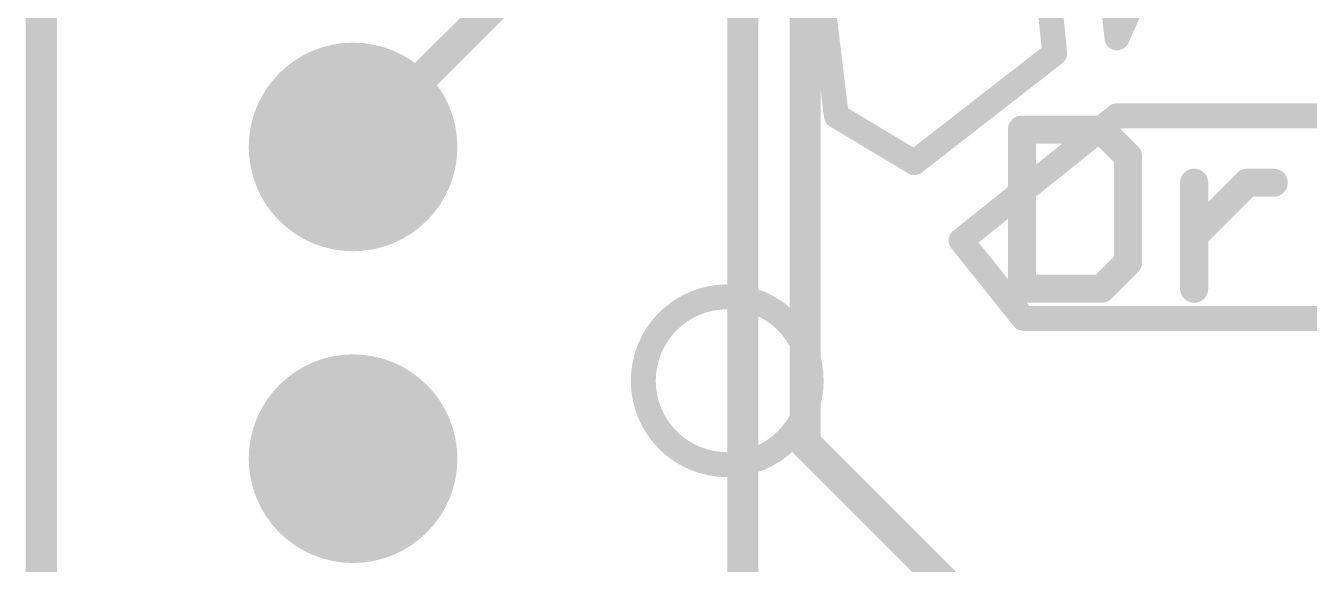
# Model space of a CAD drawing. Extents: x -3.5 to 25.7, y -2.5 to 53.5.
# Drawn here: x -0.13 to 10.33, y 16.92 to 21.31 of the extents above; entities that cross this region are included whole.
import ezdxf

# ---------------------------------------------------------------- set-up
doc = ezdxf.new("R2010")
doc.units = 0
for name, color, linetype in [('1', 12, 'CONTINUOUS'), ('16', 132, 'CONTINUOUS'), ('17', 110, 'CONTINUOUS'), ('20', 31, 'CONTINUOUS'), ('21', 41, 'CONTINUOUS'), ('22', 40, 'CONTINUOUS')]:
    doc.layers.add(name, color=color, linetype=linetype)

# ---------------------------------------------------------------- blocks, each defined once
blk = doc.blocks.new('ROUNDP')
at = {"const_width": 0.5}
blk.add_lwpolyline([(0, -0.25, 1), (0, 0.25, 1), (0, -0.25)], format="xyb", dxfattribs=at)

msp = doc.modelspace()

# ---------------------------------------------------------------- linework, layer by layer
at = {"layer": '1', "const_width": 0.254}
for points in [[(0, 53.34), (0, 0)], [(5.715, 6.985), (5.715, 35.56)], [(6.223, 17.907), (6.223, 35.306)], [(2.54, 20.32), (4.445, 22.225)], [(8.81, 15.32), (6.223, 17.907)]]:
    msp.add_lwpolyline(points, dxfattribs=at)
at = {"layer": '1', "const_width": 0.127}
for points in [[(2.4951, 20.3649, 1), (2.5849, 20.2751)], [(6.2679, 17.9519, 1), (6.1781, 17.8621)], [(6.1595, 17.907, 1), (6.2865, 17.907)]]:
    msp.add_lwpolyline(points, format="xyb", dxfattribs=at)
at = {"layer": '16', "const_width": 0.254}
msp.add_lwpolyline([(0, 53.34), (0, 0)], dxfattribs=at)
at = {"layer": '20', "const_width": 0.2032}
msp.add_lwpolyline([(0, 0), (0, 53.34)], dxfattribs=at)
at = {"layer": '21', "const_width": 0.1143}
for points in [[(7.9883, 20.518, 1), (7.9883, 20.4037)], [(8.0455, 20.4608, 1), (7.9312, 20.4608)], [(8.677, 20.5012, 1), (8.5961, 20.4204)], [(8.6366, 20.4037, 1), (8.6366, 20.518)], [(8.9098, 20.2447, 1), (8.7955, 20.2447)], [(8.8122, 20.2043, 1), (8.893, 20.2851)], [(9.4487, 20.0286, 1), (9.3344, 20.0286)], [(9.8237, 20.0858, 1), (9.8237, 19.9715)], [(9.8642, 19.9882, 1), (9.7833, 20.069)], [(10.0398, 19.9715, 1), (10.0398, 20.0858)], [(9.3512, 19.6369, 1), (9.432, 19.5561)], [(8.893, 19.34, 1), (8.8122, 19.4208)], [(8.7955, 19.3804, 1), (8.9098, 19.3804)], [(7.9883, 19.2215, 1), (7.9883, 19.1072)], [(8.5961, 19.2047, 1), (8.677, 19.1239)], [(8.6366, 19.1072, 1), (8.6366, 19.2215)], [(7.9312, 19.1643, 1), (8.0455, 19.1643)], [(9.3344, 19.1643, 1), (9.4487, 19.1643)]]:
    msp.add_lwpolyline(points, format="xyb", dxfattribs=at)
at = {"layer": '21', "const_width": 0.2286}
for points in [[(7.9883, 20.4608), (7.9883, 19.1643)], [(8.6366, 20.4608), (7.9883, 20.4608)], [(8.8526, 20.2447), (8.6366, 20.4608)], [(8.8526, 19.3804), (8.8526, 20.2447)], [(9.3916, 19.1643), (9.3916, 20.0286)], [(9.3916, 19.5965), (9.8237, 20.0286)], [(9.8237, 20.0286), (10.0398, 20.0286)], [(8.6366, 19.1643), (8.8526, 19.3804)], [(7.9883, 19.1643), (8.6366, 19.1643)]]:
    msp.add_lwpolyline(points, dxfattribs=at)
at = {"layer": '22', "const_width": 0.2032}
for points in [[(0, 48.26), (0, 15.24)], [(5.207, 30.988), (6.477, 20.574)], [(8.255, 21.082), (7.366, 29.972)], [(8.763, 21.209), (10.922, 26.035)], [(8.382, 24.638), (8.763, 21.209)], [(7.112, 20.193), (8.255, 21.082)], [(6.477, 20.574), (7.112, 20.193)], [(7.493, 19.558), (8.763, 20.574)], [(8.763, 20.574), (11.938, 20.574)], [(8.001, 18.923), (7.493, 19.558)], [(12.7, 18.923), (8.001, 18.923)]]:
    msp.add_lwpolyline(points, dxfattribs=at)
at = {"layer": '22'}
for points, const_width in [([(8.7166, 21.2297, 1), (8.8094, 21.1883)], 0.1016), ([(8.7125, 21.2034, 1), (8.8135, 21.2146)], 0.1016), ([(8.2045, 21.0769, 1), (8.3055, 21.0871)], 0.1016), ([(8.2862, 21.0419, 1), (8.2238, 21.1221)], 0.1016), ([(6.5031, 20.6176, 1), (6.4509, 20.5304)], 0.1016), ([(6.4266, 20.5679, 1), (6.5274, 20.5801)], 0.1016), ([(8.763, 20.6248, 1), (8.763, 20.5232)], 0.1016), ([(8.7947, 20.5343, 1), (8.7313, 20.6137)], 0.1016), ([(7.0859, 20.1494, 1), (7.1381, 20.2366)], 0.1016), ([(7.0808, 20.2331, 1), (7.1432, 20.1529)], 0.1016), ([(7.5327, 19.5897, 1), (7.4533, 19.5263)], 0.1016), ([(7.4613, 19.5977, 1), (7.5247, 19.5183)], 0.1016), ([(5.588, 17.7311, 1), (5.588, 19.0989, 1), (5.588, 17.7311)], 0.2032), ([(8.001, 18.9738, 1), (8.001, 18.8722)], 0.1016), ([(7.9613, 18.8913, 1), (8.0407, 18.9547)], 0.1016)]:
    msp.add_lwpolyline(points, format="xyb", dxfattribs=dict(at, const_width=const_width))

# ---------------------------------------------------------------- block references
at = {"layer": '17', "xscale": 1.7, "yscale": 1.7}
for p in [(2.54, 20.32), (2.54, 20.32), (2.54, 17.78), (2.54, 17.78)]:
    msp.add_blockref('ROUNDP', p, dxfattribs=at)

doc.saveas('drawing.dxf')
